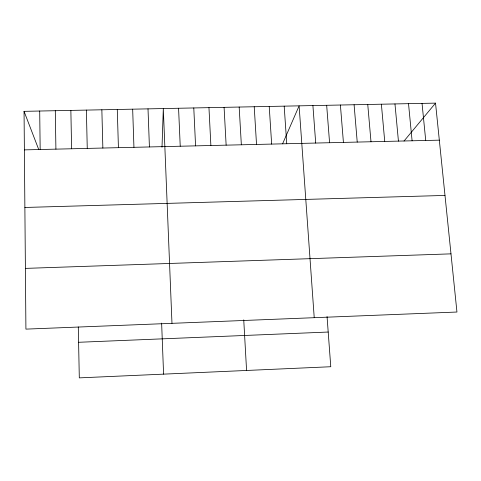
<?xml version="1.0" encoding="UTF-8"?>
<svg xmlns="http://www.w3.org/2000/svg" width="481" height="481" viewBox="0 0 481 481"><rect width="100%" height="100%" fill="white"/><g stroke="black" fill="none" stroke-linecap="round" stroke-linejoin="round"><path stroke-width="0.72" d="M162.007 147.252L163.312 108.562L171.976 323.334M282.606 143.807L299.11 105.85L314.225 317.688M404.022 141.035L435.527 103.126L24.05 111.339L25.92 329.124L456.95 312.031L435.527 103.126M78.595 342.286L328.198 332.04M25.397 268.392L450.986 253.854M24.874 207.467L444.991 195.43M24.381 149.88L439.327 140.157M24.05 111.339L38.727 149.519M422.041 103.397L425.727 140.476M408.519 103.668L412.097 140.795M394.967 103.938L398.436 141.113M381.379 104.209L384.734 141.432M367.755 104.479L370.995 141.757M354.094 104.75L357.227 142.081M340.398 105.026L343.422 142.406M326.671 105.297L329.575 142.725M312.909 105.573L315.698 143.055M327.05 316.576L330.772 366.732L79.305 377.874L78.289 326.948M284.187 106.145L286.742 143.729M269.222 106.445L271.651 144.084M254.221 106.746L256.523 144.438M239.171 107.047L241.348 144.793M243.741 319.871L246.573 370.466M224.086 107.347L226.136 145.154M208.958 107.648L210.876 145.509M193.783 107.948L195.575 145.869M178.571 108.255L180.231 146.23M161.634 323.124L163.582 374.14M148.01 108.862L149.417 146.952M132.666 109.169L133.94 147.312M117.28 109.476L118.422 147.679M101.852 109.782L102.862 148.04M86.382 110.095L87.253 148.407M70.863 110.402L71.603 148.773M55.303 110.714L55.91 149.14M39.701 111.027L40.17 149.513"/></g></svg>
